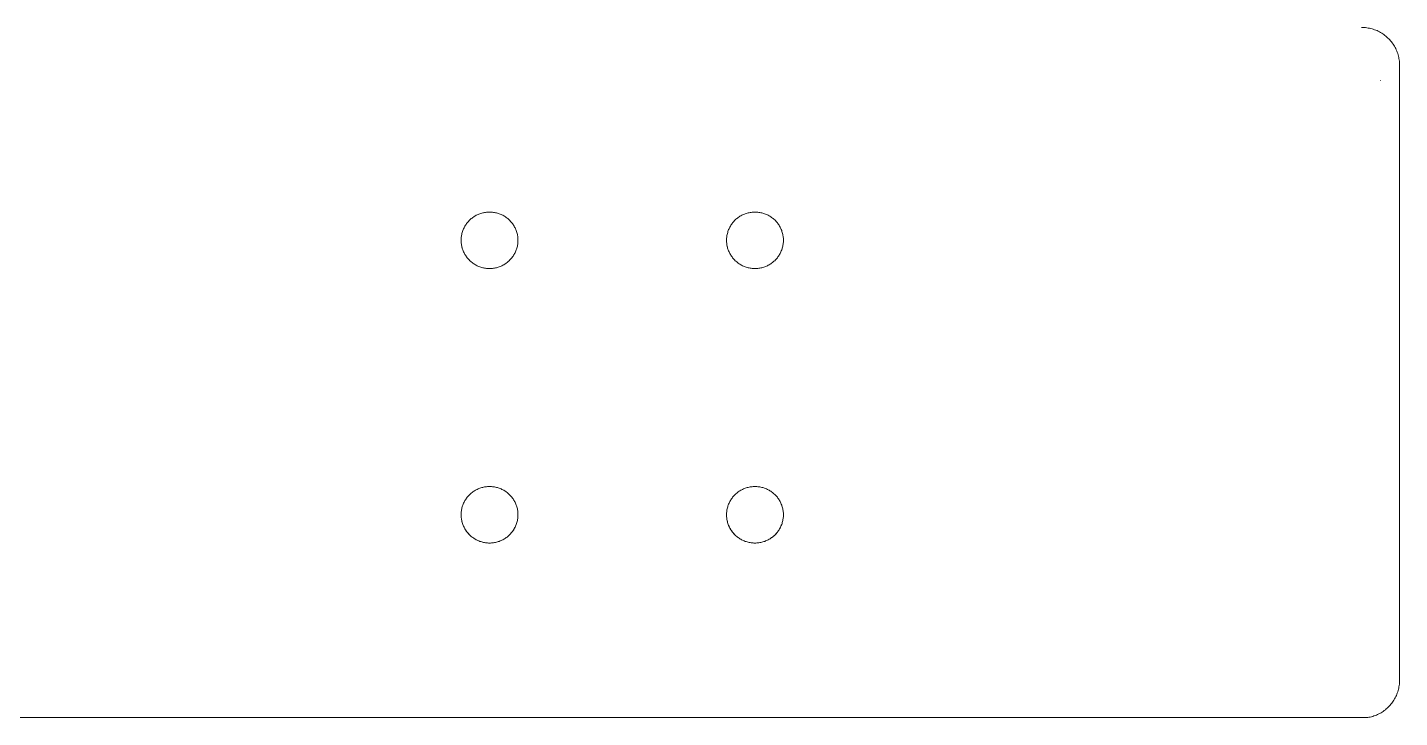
# Model space of a CAD drawing. Header units: millimetres. Extents: x -67 to 4862, y -244 to 3199.
# Drawn here: x 2101.3 to 2463.2, y 1347.1 to 1529.1 of the extents above; entities that cross this region are included whole.
import ezdxf

# ---------------------------------------------------------------- set-up
doc = ezdxf.new("R2010")
doc.units = ezdxf.units.MM
doc.layers.add('ZANO_R', color=7, linetype='Continuous', lineweight=0)

msp = doc.modelspace()

# ---------------------------------------------------------------- linework, layer by layer
at = {"layer": 'ZANO_R'}
for p, q in [((2453.17, 1529.12), (2453.52, 1529.12)), ((2453.52, 1529.12), (2453.86, 1529.1)), ((2453.86, 1529.1), (2454.21, 1529.07)), ((2454.21, 1529.07), (2454.56, 1529.03)), ((2454.56, 1529.03), (2454.9, 1528.97)), ((2454.9, 1528.97), (2455.24, 1528.91)), ((2455.24, 1528.91), (2455.58, 1528.83)), ((2455.58, 1528.83), (2455.92, 1528.74)), ((2455.92, 1528.74), (2456.25, 1528.64)), ((2456.25, 1528.64), (2456.58, 1528.53)), ((2456.58, 1528.53), (2456.91, 1528.4)), ((2456.91, 1528.4), (2457.23, 1528.27)), ((2457.23, 1528.27), (2457.55, 1528.12)), ((2457.55, 1528.12), (2457.86, 1527.96)), ((2457.86, 1527.96), (2458.16, 1527.79)), ((2458.16, 1527.79), (2458.46, 1527.62)), ((2458.46, 1527.62), (2458.75, 1527.43)), ((2458.75, 1527.43), (2459.04, 1527.23)), ((2459.04, 1527.23), (2459.32, 1527.02)), ((2459.32, 1527.02), (2459.59, 1526.8)), ((2459.59, 1526.8), (2459.85, 1526.57)), ((2459.85, 1526.57), (2460.11, 1526.33)), ((2460.11, 1526.33), (2460.35, 1526.09)), ((2460.35, 1526.09), (2460.59, 1525.83)), ((2460.59, 1525.83), (2460.82, 1525.57)), ((2460.82, 1525.57), (2461.04, 1525.3)), ((2461.04, 1525.3), (2461.25, 1525.02)), ((2461.25, 1525.02), (2461.45, 1524.74)), ((2461.45, 1524.74), (2461.64, 1524.45)), ((2461.64, 1524.45), (2461.82, 1524.15)), ((2461.82, 1524.15), (2461.99, 1523.84)), ((2461.99, 1523.84), (2462.15, 1523.53)), ((2462.15, 1523.53), (2462.3, 1523.22)), ((2462.3, 1523.22), (2462.43, 1522.9)), ((2462.43, 1522.9), (2462.56, 1522.57)), ((2462.56, 1522.57), (2462.67, 1522.24)), ((2462.67, 1522.24), (2462.78, 1521.91)), ((2462.78, 1521.91), (2462.87, 1521.57)), ((2462.87, 1521.57), (2462.95, 1521.23)), ((2462.95, 1521.23), (2463.01, 1520.89)), ((2463.01, 1520.89), (2463.07, 1520.55)), ((2463.07, 1520.55), (2463.11, 1520.2)), ((2463.11, 1520.2), (2463.14, 1519.86)), ((2463.14, 1519.86), (2463.16, 1519.51)), ((2463.16, 1519.51), (2463.17, 1519.16)), ((2463.17, 1515.69), (2463.17, 1519.16)), ((2458.17, 1515.12), (2458.17, 1515.07)), ((2463.17, 1356.92), (2463.17, 1515.69)), ((2221.11, 1480.14), (2220.86, 1480.06)), ((2221.36, 1480.2), (2221.11, 1480.14)), ((2221.61, 1480.26), (2221.36, 1480.2)), ((2221.87, 1480.31), (2221.61, 1480.26)), ((2222.13, 1480.35), (2221.87, 1480.31)), ((2222.39, 1480.38), (2222.13, 1480.35)), ((2222.65, 1480.4), (2222.39, 1480.38)), ((2222.91, 1480.42), (2222.65, 1480.4)), ((2223.17, 1480.42), (2222.91, 1480.42)), ((2223.43, 1480.42), (2223.17, 1480.42)), ((2223.69, 1480.4), (2223.43, 1480.42)), ((2223.95, 1480.38), (2223.69, 1480.4)), ((2224.21, 1480.35), (2223.95, 1480.38)), ((2224.47, 1480.31), (2224.21, 1480.35)), ((2224.72, 1480.26), (2224.47, 1480.31)), ((2224.98, 1480.2), (2224.72, 1480.26)), ((2225.23, 1480.14), (2224.98, 1480.2)), ((2225.48, 1480.06), (2225.23, 1480.14)), ((2290.86, 1480.06), (2291.11, 1480.14)), ((2291.11, 1480.14), (2291.36, 1480.2)), ((2291.36, 1480.2), (2291.61, 1480.26)), ((2291.61, 1480.26), (2291.87, 1480.31)), ((2291.87, 1480.31), (2292.13, 1480.35)), ((2292.13, 1480.35), (2292.39, 1480.38)), ((2292.39, 1480.38), (2292.65, 1480.4)), ((2292.65, 1480.4), (2292.91, 1480.42)), ((2292.91, 1480.42), (2293.17, 1480.42)), ((2293.17, 1480.42), (2293.43, 1480.42)), ((2293.43, 1480.42), (2293.69, 1480.4)), ((2293.69, 1480.4), (2293.95, 1480.38)), ((2293.95, 1480.38), (2294.21, 1480.35)), ((2294.21, 1480.35), (2294.47, 1480.31)), ((2294.47, 1480.31), (2294.72, 1480.26)), ((2294.72, 1480.26), (2294.98, 1480.2)), ((2294.98, 1480.2), (2295.23, 1480.14)), ((2295.23, 1480.14), (2295.48, 1480.06)), ((2216.56, 1476.48), (2216.44, 1476.25)), ((2216.68, 1476.71), (2216.56, 1476.48)), ((2216.82, 1476.93), (2216.68, 1476.71)), ((2216.96, 1477.15), (2216.82, 1476.93)), ((2217.11, 1477.37), (2216.96, 1477.15)), ((2217.27, 1477.57), (2217.11, 1477.37)), ((2217.44, 1477.77), (2217.27, 1477.57)), ((2217.61, 1477.97), (2217.44, 1477.77)), ((2217.79, 1478.16), (2217.61, 1477.97)), ((2217.97, 1478.34), (2217.79, 1478.16)), ((2218.16, 1478.52), (2217.97, 1478.34)), ((2218.36, 1478.69), (2218.16, 1478.52)), ((2218.56, 1478.85), (2218.36, 1478.69)), ((2218.77, 1479.01), (2218.56, 1478.85)), ((2218.99, 1479.16), (2218.77, 1479.01)), ((2219.21, 1479.3), (2218.99, 1479.16)), ((2219.43, 1479.43), (2219.21, 1479.3)), ((2219.66, 1479.56), (2219.43, 1479.43)), ((2219.89, 1479.68), (2219.66, 1479.56)), ((2220.13, 1479.79), (2219.89, 1479.68)), ((2220.37, 1479.89), (2220.13, 1479.79)), ((2220.61, 1479.98), (2220.37, 1479.89)), ((2220.86, 1480.06), (2220.61, 1479.98)), ((2225.72, 1479.98), (2225.48, 1480.06)), ((2225.97, 1479.89), (2225.72, 1479.98)), ((2226.21, 1479.79), (2225.97, 1479.89)), ((2226.45, 1479.68), (2226.21, 1479.79)), ((2226.68, 1479.56), (2226.45, 1479.68)), ((2226.91, 1479.43), (2226.68, 1479.56)), ((2227.13, 1479.3), (2226.91, 1479.43)), ((2227.35, 1479.16), (2227.13, 1479.3)), ((2227.56, 1479.01), (2227.35, 1479.16)), ((2227.77, 1478.85), (2227.56, 1479.01)), ((2227.98, 1478.69), (2227.77, 1478.85)), ((2228.17, 1478.52), (2227.98, 1478.69)), ((2228.37, 1478.34), (2228.17, 1478.52)), ((2228.55, 1478.16), (2228.37, 1478.34)), ((2228.73, 1477.97), (2228.55, 1478.16)), ((2228.9, 1477.77), (2228.73, 1477.97)), ((2229.07, 1477.57), (2228.9, 1477.77)), ((2229.22, 1477.37), (2229.07, 1477.57)), ((2229.37, 1477.15), (2229.22, 1477.37)), ((2229.52, 1476.93), (2229.37, 1477.15)), ((2229.65, 1476.71), (2229.52, 1476.93)), ((2229.78, 1476.48), (2229.65, 1476.71)), ((2229.9, 1476.25), (2229.78, 1476.48)), ((2286.44, 1476.25), (2286.56, 1476.48)), ((2286.56, 1476.48), (2286.68, 1476.71)), ((2286.68, 1476.71), (2286.82, 1476.93)), ((2286.82, 1476.93), (2286.96, 1477.15)), ((2286.96, 1477.15), (2287.11, 1477.37)), ((2287.11, 1477.37), (2287.27, 1477.57)), ((2287.27, 1477.57), (2287.44, 1477.77)), ((2287.44, 1477.77), (2287.61, 1477.97)), ((2287.61, 1477.97), (2287.79, 1478.16)), ((2287.79, 1478.16), (2287.97, 1478.34)), ((2287.97, 1478.34), (2288.16, 1478.52)), ((2288.16, 1478.52), (2288.36, 1478.69)), ((2288.36, 1478.69), (2288.56, 1478.85)), ((2288.56, 1478.85), (2288.77, 1479.01)), ((2288.77, 1479.01), (2288.99, 1479.16)), ((2288.99, 1479.16), (2289.21, 1479.3)), ((2289.21, 1479.3), (2289.43, 1479.43)), ((2289.43, 1479.43), (2289.66, 1479.56)), ((2289.66, 1479.56), (2289.89, 1479.68)), ((2289.89, 1479.68), (2290.13, 1479.79)), ((2290.13, 1479.79), (2290.37, 1479.89)), ((2290.37, 1479.89), (2290.61, 1479.98)), ((2290.61, 1479.98), (2290.86, 1480.06)), ((2295.48, 1480.06), (2295.72, 1479.98)), ((2295.72, 1479.98), (2295.97, 1479.89)), ((2295.97, 1479.89), (2296.21, 1479.79)), ((2296.21, 1479.79), (2296.45, 1479.68)), ((2296.45, 1479.68), (2296.68, 1479.56)), ((2296.68, 1479.56), (2296.91, 1479.43)), ((2296.91, 1479.43), (2297.13, 1479.3)), ((2297.13, 1479.3), (2297.35, 1479.16)), ((2297.35, 1479.16), (2297.56, 1479.01)), ((2297.56, 1479.01), (2297.77, 1478.85)), ((2297.77, 1478.85), (2297.98, 1478.69)), ((2297.98, 1478.69), (2298.17, 1478.52)), ((2298.17, 1478.52), (2298.37, 1478.34)), ((2298.37, 1478.34), (2298.55, 1478.16)), ((2298.55, 1478.16), (2298.73, 1477.97)), ((2298.73, 1477.97), (2298.9, 1477.77)), ((2298.9, 1477.77), (2299.07, 1477.57)), ((2299.07, 1477.57), (2299.22, 1477.37)), ((2299.22, 1477.37), (2299.37, 1477.15)), ((2299.37, 1477.15), (2299.52, 1476.93)), ((2299.52, 1476.93), (2299.65, 1476.71)), ((2299.65, 1476.71), (2299.78, 1476.48)), ((2299.78, 1476.48), (2299.9, 1476.25)), ((2215.69, 1473.5), (2215.67, 1473.24)), ((2215.67, 1473.24), (2215.67, 1472.98)), ((2215.67, 1472.72), (2215.67, 1472.98)), ((2215.71, 1473.76), (2215.69, 1473.5)), ((2215.75, 1474.02), (2215.71, 1473.76)), ((2215.79, 1474.28), (2215.75, 1474.02)), ((2215.84, 1474.53), (2215.79, 1474.28)), ((2215.9, 1474.79), (2215.84, 1474.53)), ((2215.97, 1475.04), (2215.9, 1474.79)), ((2216.04, 1475.29), (2215.97, 1475.04)), ((2216.13, 1475.53), (2216.04, 1475.29)), ((2216.22, 1475.78), (2216.13, 1475.53)), ((2216.33, 1476.02), (2216.22, 1475.78)), ((2216.44, 1476.25), (2216.33, 1476.02)), ((2230.01, 1476.02), (2229.9, 1476.25)), ((2230.11, 1475.78), (2230.01, 1476.02)), ((2230.21, 1475.53), (2230.11, 1475.78)), ((2230.29, 1475.29), (2230.21, 1475.53)), ((2230.37, 1475.04), (2230.29, 1475.29)), ((2230.44, 1474.79), (2230.37, 1475.04)), ((2230.5, 1474.53), (2230.44, 1474.79)), ((2230.55, 1474.28), (2230.5, 1474.53)), ((2230.59, 1474.02), (2230.55, 1474.28)), ((2230.62, 1473.76), (2230.59, 1474.02)), ((2230.65, 1473.5), (2230.62, 1473.76)), ((2230.66, 1473.24), (2230.65, 1473.5)), ((2230.67, 1472.98), (2230.66, 1473.24)), ((2230.67, 1472.98), (2230.66, 1472.72)), ((2285.67, 1473.24), (2285.69, 1473.5)), ((2285.67, 1472.98), (2285.67, 1473.24)), ((2285.67, 1472.72), (2285.67, 1472.98)), ((2285.69, 1473.5), (2285.71, 1473.76)), ((2285.71, 1473.76), (2285.75, 1474.02)), ((2285.75, 1474.02), (2285.79, 1474.28)), ((2285.79, 1474.28), (2285.84, 1474.53)), ((2285.84, 1474.53), (2285.9, 1474.79)), ((2285.9, 1474.79), (2285.97, 1475.04)), ((2285.97, 1475.04), (2286.04, 1475.29)), ((2286.04, 1475.29), (2286.13, 1475.53)), ((2286.13, 1475.53), (2286.22, 1475.78)), ((2286.22, 1475.78), (2286.33, 1476.02)), ((2286.33, 1476.02), (2286.44, 1476.25)), ((2299.9, 1476.25), (2300.01, 1476.02)), ((2300.01, 1476.02), (2300.11, 1475.78)), ((2300.11, 1475.78), (2300.21, 1475.53)), ((2300.21, 1475.53), (2300.29, 1475.29)), ((2300.29, 1475.29), (2300.37, 1475.04)), ((2300.37, 1475.04), (2300.44, 1474.79)), ((2300.44, 1474.79), (2300.5, 1474.53)), ((2300.5, 1474.53), (2300.55, 1474.28)), ((2300.55, 1474.28), (2300.59, 1474.02)), ((2300.59, 1474.02), (2300.62, 1473.76)), ((2300.62, 1473.76), (2300.65, 1473.5)), ((2300.65, 1473.5), (2300.66, 1473.24)), ((2300.66, 1473.24), (2300.67, 1472.98)), ((2300.67, 1472.98), (2300.66, 1472.72)), ((2215.69, 1472.46), (2215.67, 1472.72)), ((2215.71, 1472.2), (2215.69, 1472.46)), ((2215.74, 1471.94), (2215.71, 1472.2)), ((2215.78, 1471.68), (2215.74, 1471.94)), ((2215.84, 1471.43), (2215.78, 1471.68)), ((2215.89, 1471.17), (2215.84, 1471.43)), ((2215.87, 1471.28), (2215.91, 1471.11)), ((2215.96, 1470.92), (2215.89, 1471.17)), ((2215.91, 1471.11), (2215.96, 1470.93)), ((2216.04, 1470.67), (2215.96, 1470.92)), ((2216.13, 1470.42), (2216.04, 1470.67)), ((2216.22, 1470.18), (2216.13, 1470.42)), ((2216.32, 1469.94), (2216.22, 1470.18)), ((2216.43, 1469.7), (2216.32, 1469.94)), ((2216.55, 1469.47), (2216.43, 1469.7)), ((2216.68, 1469.24), (2216.55, 1469.47)), ((2216.81, 1469.02), (2216.68, 1469.24)), ((2229.66, 1469.24), (2229.52, 1469.02)), ((2229.78, 1469.47), (2229.66, 1469.24)), ((2229.9, 1469.7), (2229.78, 1469.47)), ((2230.01, 1469.94), (2229.9, 1469.7)), ((2230.12, 1470.18), (2230.01, 1469.94)), ((2230.21, 1470.42), (2230.12, 1470.18)), ((2230.3, 1470.67), (2230.21, 1470.42)), ((2230.37, 1470.92), (2230.3, 1470.67)), ((2230.44, 1471.17), (2230.37, 1470.92)), ((2230.38, 1470.93), (2230.43, 1471.11)), ((2230.43, 1471.11), (2230.47, 1471.28)), ((2230.5, 1471.43), (2230.44, 1471.17)), ((2230.55, 1471.68), (2230.5, 1471.43)), ((2230.59, 1471.94), (2230.55, 1471.68)), ((2230.63, 1472.2), (2230.59, 1471.94)), ((2230.65, 1472.46), (2230.63, 1472.2)), ((2230.66, 1472.72), (2230.65, 1472.46)), ((2285.69, 1472.46), (2285.67, 1472.72)), ((2285.71, 1472.2), (2285.69, 1472.46)), ((2285.74, 1471.94), (2285.71, 1472.2)), ((2285.78, 1471.68), (2285.74, 1471.94)), ((2285.84, 1471.43), (2285.78, 1471.68)), ((2285.89, 1471.17), (2285.84, 1471.43)), ((2285.91, 1471.11), (2285.87, 1471.28)), ((2285.96, 1470.92), (2285.89, 1471.17)), ((2285.96, 1470.93), (2285.91, 1471.11)), ((2286.04, 1470.67), (2285.96, 1470.92)), ((2286.13, 1470.42), (2286.04, 1470.67)), ((2286.22, 1470.18), (2286.13, 1470.42)), ((2286.32, 1469.94), (2286.22, 1470.18)), ((2286.43, 1469.7), (2286.32, 1469.94)), ((2286.55, 1469.47), (2286.43, 1469.7)), ((2286.68, 1469.24), (2286.55, 1469.47)), ((2286.81, 1469.02), (2286.68, 1469.24)), ((2299.66, 1469.24), (2299.52, 1469.02)), ((2299.78, 1469.47), (2299.66, 1469.24)), ((2299.9, 1469.7), (2299.78, 1469.47)), ((2300.01, 1469.94), (2299.9, 1469.7)), ((2300.12, 1470.18), (2300.01, 1469.94)), ((2300.21, 1470.42), (2300.12, 1470.18)), ((2300.3, 1470.67), (2300.21, 1470.42)), ((2300.37, 1470.92), (2300.3, 1470.67)), ((2300.44, 1471.17), (2300.37, 1470.92)), ((2300.43, 1471.11), (2300.38, 1470.93)), ((2300.47, 1471.28), (2300.43, 1471.11)), ((2300.5, 1471.43), (2300.44, 1471.17)), ((2300.55, 1471.68), (2300.5, 1471.43)), ((2300.59, 1471.94), (2300.55, 1471.68)), ((2300.63, 1472.2), (2300.59, 1471.94)), ((2300.65, 1472.46), (2300.63, 1472.2)), ((2300.66, 1472.72), (2300.65, 1472.46)), ((2216.96, 1468.8), (2216.81, 1469.02)), ((2217.11, 1468.59), (2216.96, 1468.8)), ((2217.27, 1468.38), (2217.11, 1468.59)), ((2217.43, 1468.18), (2217.27, 1468.38)), ((2217.6, 1467.98), (2217.43, 1468.18)), ((2217.78, 1467.79), (2217.6, 1467.98)), ((2217.97, 1467.6), (2217.78, 1467.79)), ((2218.16, 1467.43), (2217.97, 1467.6)), ((2218.35, 1467.26), (2218.16, 1467.43)), ((2218.56, 1467.09), (2218.35, 1467.26)), ((2218.77, 1466.93), (2218.56, 1467.09)), ((2218.98, 1466.79), (2218.77, 1466.93)), ((2219.2, 1466.64), (2218.98, 1466.79)), ((2219.42, 1466.51), (2219.2, 1466.64)), ((2219.65, 1466.38), (2219.42, 1466.51)), ((2219.89, 1466.27), (2219.65, 1466.38)), ((2220.12, 1466.16), (2219.89, 1466.27)), ((2220.36, 1466.05), (2220.12, 1466.16)), ((2220.61, 1465.96), (2220.36, 1466.05)), ((2220.86, 1465.88), (2220.61, 1465.96)), ((2221.11, 1465.8), (2220.86, 1465.88)), ((2221.36, 1465.73), (2221.11, 1465.8)), ((2221.61, 1465.68), (2221.36, 1465.73)), ((2221.87, 1465.63), (2221.61, 1465.68)), ((2222.13, 1465.59), (2221.87, 1465.63)), ((2224.47, 1465.63), (2224.21, 1465.59)), ((2224.72, 1465.68), (2224.47, 1465.63)), ((2224.98, 1465.73), (2224.72, 1465.68)), ((2225.23, 1465.8), (2224.98, 1465.73)), ((2225.48, 1465.88), (2225.23, 1465.8)), ((2225.73, 1465.96), (2225.48, 1465.88)), ((2225.97, 1466.05), (2225.73, 1465.96)), ((2226.21, 1466.16), (2225.97, 1466.05)), ((2226.45, 1466.27), (2226.21, 1466.16)), ((2226.68, 1466.38), (2226.45, 1466.27)), ((2226.91, 1466.51), (2226.68, 1466.38)), ((2227.14, 1466.64), (2226.91, 1466.51)), ((2227.36, 1466.79), (2227.14, 1466.64)), ((2227.57, 1466.93), (2227.36, 1466.79)), ((2227.78, 1467.09), (2227.57, 1466.93)), ((2227.98, 1467.26), (2227.78, 1467.09)), ((2228.18, 1467.43), (2227.98, 1467.26)), ((2228.37, 1467.6), (2228.18, 1467.43)), ((2228.56, 1467.79), (2228.37, 1467.6)), ((2228.73, 1467.98), (2228.56, 1467.79)), ((2228.91, 1468.18), (2228.73, 1467.98)), ((2229.07, 1468.38), (2228.91, 1468.18)), ((2229.23, 1468.59), (2229.07, 1468.38)), ((2229.38, 1468.8), (2229.23, 1468.59)), ((2229.52, 1469.02), (2229.38, 1468.8)), ((2286.96, 1468.8), (2286.81, 1469.02)), ((2287.11, 1468.59), (2286.96, 1468.8)), ((2287.27, 1468.38), (2287.11, 1468.59)), ((2287.43, 1468.18), (2287.27, 1468.38)), ((2287.6, 1467.98), (2287.43, 1468.18)), ((2287.78, 1467.79), (2287.6, 1467.98)), ((2287.97, 1467.6), (2287.78, 1467.79)), ((2288.16, 1467.43), (2287.97, 1467.6)), ((2288.35, 1467.26), (2288.16, 1467.43)), ((2288.56, 1467.09), (2288.35, 1467.26)), ((2288.77, 1466.93), (2288.56, 1467.09)), ((2288.98, 1466.79), (2288.77, 1466.93)), ((2289.2, 1466.64), (2288.98, 1466.79)), ((2289.42, 1466.51), (2289.2, 1466.64)), ((2289.65, 1466.38), (2289.42, 1466.51)), ((2289.89, 1466.27), (2289.65, 1466.38)), ((2290.12, 1466.16), (2289.89, 1466.27)), ((2290.36, 1466.05), (2290.12, 1466.16)), ((2290.61, 1465.96), (2290.36, 1466.05)), ((2290.86, 1465.88), (2290.61, 1465.96)), ((2291.11, 1465.8), (2290.86, 1465.88)), ((2291.36, 1465.73), (2291.11, 1465.8)), ((2291.61, 1465.68), (2291.36, 1465.73)), ((2291.87, 1465.63), (2291.61, 1465.68)), ((2292.13, 1465.59), (2291.87, 1465.63)), ((2294.47, 1465.63), (2294.21, 1465.59)), ((2294.72, 1465.68), (2294.47, 1465.63)), ((2294.98, 1465.73), (2294.72, 1465.68)), ((2295.23, 1465.8), (2294.98, 1465.73)), ((2295.48, 1465.88), (2295.23, 1465.8)), ((2295.73, 1465.96), (2295.48, 1465.88)), ((2295.97, 1466.05), (2295.73, 1465.96)), ((2296.21, 1466.16), (2295.97, 1466.05)), ((2296.45, 1466.27), (2296.21, 1466.16)), ((2296.68, 1466.38), (2296.45, 1466.27)), ((2296.91, 1466.51), (2296.68, 1466.38)), ((2297.14, 1466.64), (2296.91, 1466.51)), ((2297.36, 1466.79), (2297.14, 1466.64)), ((2297.57, 1466.93), (2297.36, 1466.79)), ((2297.78, 1467.09), (2297.57, 1466.93)), ((2297.98, 1467.26), (2297.78, 1467.09)), ((2298.18, 1467.43), (2297.98, 1467.26)), ((2298.37, 1467.6), (2298.18, 1467.43)), ((2298.56, 1467.79), (2298.37, 1467.6)), ((2298.73, 1467.98), (2298.56, 1467.79)), ((2298.91, 1468.18), (2298.73, 1467.98)), ((2299.07, 1468.38), (2298.91, 1468.18)), ((2299.23, 1468.59), (2299.07, 1468.38)), ((2299.38, 1468.8), (2299.23, 1468.59)), ((2299.52, 1469.02), (2299.38, 1468.8)), ((2222.39, 1465.55), (2222.13, 1465.59)), ((2222.65, 1465.53), (2222.39, 1465.55)), ((2222.91, 1465.52), (2222.65, 1465.53)), ((2223.17, 1465.52), (2222.91, 1465.52)), ((2223.43, 1465.52), (2223.17, 1465.52)), ((2223.69, 1465.53), (2223.43, 1465.52)), ((2223.95, 1465.55), (2223.69, 1465.53)), ((2224.21, 1465.59), (2223.95, 1465.55)), ((2292.39, 1465.55), (2292.13, 1465.59)), ((2292.65, 1465.53), (2292.39, 1465.55)), ((2292.91, 1465.52), (2292.65, 1465.53)), ((2293.17, 1465.52), (2292.91, 1465.52)), ((2293.43, 1465.52), (2293.17, 1465.52)), ((2293.69, 1465.53), (2293.43, 1465.52)), ((2293.95, 1465.55), (2293.69, 1465.53)), ((2294.21, 1465.59), (2293.95, 1465.55)), ((2221.11, 1407.75), (2220.86, 1407.67)), ((2221.36, 1407.81), (2221.11, 1407.75)), ((2221.61, 1407.87), (2221.36, 1407.81)), ((2221.87, 1407.92), (2221.61, 1407.87)), ((2222.13, 1407.96), (2221.87, 1407.92)), ((2222.39, 1407.99), (2222.13, 1407.96)), ((2222.65, 1408.01), (2222.39, 1407.99)), ((2222.91, 1408.02), (2222.65, 1408.01)), ((2223.17, 1408.03), (2222.91, 1408.02)), ((2223.43, 1408.02), (2223.17, 1408.03)), ((2223.69, 1408.01), (2223.43, 1408.02)), ((2223.95, 1407.99), (2223.69, 1408.01)), ((2224.21, 1407.96), (2223.95, 1407.99)), ((2224.47, 1407.92), (2224.21, 1407.96)), ((2224.72, 1407.87), (2224.47, 1407.92)), ((2224.98, 1407.81), (2224.72, 1407.87)), ((2225.23, 1407.75), (2224.98, 1407.81)), ((2225.48, 1407.67), (2225.23, 1407.75)), ((2290.86, 1407.67), (2291.11, 1407.75)), ((2291.11, 1407.75), (2291.36, 1407.81)), ((2291.36, 1407.81), (2291.61, 1407.87)), ((2291.61, 1407.87), (2291.87, 1407.92)), ((2291.87, 1407.92), (2292.13, 1407.96)), ((2292.13, 1407.96), (2292.39, 1407.99)), ((2292.39, 1407.99), (2292.65, 1408.01)), ((2292.65, 1408.01), (2292.91, 1408.02)), ((2292.91, 1408.02), (2293.17, 1408.03)), ((2293.17, 1408.03), (2293.43, 1408.02)), ((2293.43, 1408.02), (2293.69, 1408.01)), ((2293.69, 1408.01), (2293.95, 1407.99)), ((2293.95, 1407.99), (2294.21, 1407.96)), ((2294.21, 1407.96), (2294.47, 1407.92)), ((2294.47, 1407.92), (2294.72, 1407.87)), ((2294.72, 1407.87), (2294.98, 1407.81)), ((2294.98, 1407.81), (2295.23, 1407.75)), ((2295.23, 1407.75), (2295.48, 1407.67)), ((2216.56, 1404.09), (2216.44, 1403.86)), ((2216.68, 1404.32), (2216.56, 1404.09)), ((2216.82, 1404.54), (2216.68, 1404.32)), ((2216.96, 1404.76), (2216.82, 1404.54)), ((2217.11, 1404.97), (2216.96, 1404.76)), ((2217.27, 1405.18), (2217.11, 1404.97)), ((2217.44, 1405.38), (2217.27, 1405.18)), ((2217.61, 1405.58), (2217.44, 1405.38)), ((2217.79, 1405.77), (2217.61, 1405.58)), ((2217.97, 1405.95), (2217.79, 1405.77)), ((2218.16, 1406.13), (2217.97, 1405.95)), ((2218.36, 1406.3), (2218.16, 1406.13)), ((2218.56, 1406.46), (2218.36, 1406.3)), ((2218.77, 1406.62), (2218.56, 1406.46)), ((2218.99, 1406.77), (2218.77, 1406.62)), ((2219.21, 1406.91), (2218.99, 1406.77)), ((2219.43, 1407.04), (2219.21, 1406.91)), ((2219.66, 1407.17), (2219.43, 1407.04)), ((2219.89, 1407.28), (2219.66, 1407.17)), ((2220.13, 1407.39), (2219.89, 1407.28)), ((2220.37, 1407.49), (2220.13, 1407.39)), ((2220.61, 1407.59), (2220.37, 1407.49)), ((2220.86, 1407.67), (2220.61, 1407.59)), ((2225.72, 1407.59), (2225.48, 1407.67)), ((2225.97, 1407.49), (2225.72, 1407.59)), ((2226.21, 1407.39), (2225.97, 1407.49)), ((2226.45, 1407.28), (2226.21, 1407.39)), ((2226.68, 1407.17), (2226.45, 1407.28)), ((2226.91, 1407.04), (2226.68, 1407.17)), ((2227.13, 1406.91), (2226.91, 1407.04)), ((2227.35, 1406.77), (2227.13, 1406.91)), ((2227.56, 1406.62), (2227.35, 1406.77)), ((2227.77, 1406.46), (2227.56, 1406.62)), ((2227.98, 1406.3), (2227.77, 1406.46)), ((2228.17, 1406.13), (2227.98, 1406.3)), ((2228.37, 1405.95), (2228.17, 1406.13)), ((2228.55, 1405.77), (2228.37, 1405.95)), ((2228.73, 1405.58), (2228.55, 1405.77)), ((2228.9, 1405.38), (2228.73, 1405.58)), ((2229.07, 1405.18), (2228.9, 1405.38)), ((2229.22, 1404.97), (2229.07, 1405.18)), ((2229.37, 1404.76), (2229.22, 1404.97)), ((2229.52, 1404.54), (2229.37, 1404.76)), ((2229.65, 1404.32), (2229.52, 1404.54)), ((2229.78, 1404.09), (2229.65, 1404.32)), ((2229.9, 1403.86), (2229.78, 1404.09)), ((2286.44, 1403.86), (2286.56, 1404.09)), ((2286.56, 1404.09), (2286.68, 1404.32)), ((2286.68, 1404.32), (2286.82, 1404.54)), ((2286.82, 1404.54), (2286.96, 1404.76)), ((2286.96, 1404.76), (2287.11, 1404.97)), ((2287.11, 1404.97), (2287.27, 1405.18)), ((2287.27, 1405.18), (2287.44, 1405.38)), ((2287.44, 1405.38), (2287.61, 1405.58)), ((2287.61, 1405.58), (2287.79, 1405.77)), ((2287.79, 1405.77), (2287.97, 1405.95)), ((2287.97, 1405.95), (2288.16, 1406.13)), ((2288.16, 1406.13), (2288.36, 1406.3)), ((2288.36, 1406.3), (2288.56, 1406.46)), ((2288.56, 1406.46), (2288.77, 1406.62)), ((2288.77, 1406.62), (2288.99, 1406.77)), ((2288.99, 1406.77), (2289.21, 1406.91)), ((2289.21, 1406.91), (2289.43, 1407.04)), ((2289.43, 1407.04), (2289.66, 1407.17)), ((2289.66, 1407.17), (2289.89, 1407.28)), ((2289.89, 1407.28), (2290.13, 1407.39)), ((2290.13, 1407.39), (2290.37, 1407.49)), ((2290.37, 1407.49), (2290.61, 1407.59)), ((2290.61, 1407.59), (2290.86, 1407.67)), ((2295.48, 1407.67), (2295.72, 1407.59)), ((2295.72, 1407.59), (2295.97, 1407.49)), ((2295.97, 1407.49), (2296.21, 1407.39)), ((2296.21, 1407.39), (2296.45, 1407.28)), ((2296.45, 1407.28), (2296.68, 1407.17)), ((2296.68, 1407.17), (2296.91, 1407.04)), ((2296.91, 1407.04), (2297.13, 1406.91)), ((2297.13, 1406.91), (2297.35, 1406.77)), ((2297.35, 1406.77), (2297.56, 1406.62)), ((2297.56, 1406.62), (2297.77, 1406.46)), ((2297.77, 1406.46), (2297.98, 1406.3)), ((2297.98, 1406.3), (2298.17, 1406.13)), ((2298.17, 1406.13), (2298.37, 1405.95)), ((2298.37, 1405.95), (2298.55, 1405.77)), ((2298.55, 1405.77), (2298.73, 1405.58)), ((2298.73, 1405.58), (2298.9, 1405.38)), ((2298.9, 1405.38), (2299.07, 1405.18)), ((2299.07, 1405.18), (2299.22, 1404.97)), ((2299.22, 1404.97), (2299.37, 1404.76)), ((2299.37, 1404.76), (2299.52, 1404.54)), ((2299.52, 1404.54), (2299.65, 1404.32)), ((2299.65, 1404.32), (2299.78, 1404.09)), ((2299.78, 1404.09), (2299.9, 1403.86)), ((2215.69, 1401.11), (2215.67, 1400.85)), ((2215.67, 1400.85), (2215.67, 1400.59)), ((2215.67, 1400.33), (2215.67, 1400.59)), ((2215.71, 1401.37), (2215.69, 1401.11)), ((2215.75, 1401.63), (2215.71, 1401.37)), ((2215.79, 1401.89), (2215.75, 1401.63)), ((2215.84, 1402.14), (2215.79, 1401.89)), ((2215.9, 1402.4), (2215.84, 1402.14)), ((2215.97, 1402.65), (2215.9, 1402.4)), ((2216.04, 1402.9), (2215.97, 1402.65)), ((2216.13, 1403.14), (2216.04, 1402.9)), ((2216.22, 1403.39), (2216.13, 1403.14)), ((2216.33, 1403.62), (2216.22, 1403.39)), ((2216.44, 1403.86), (2216.33, 1403.62)), ((2230.01, 1403.62), (2229.9, 1403.86)), ((2230.11, 1403.39), (2230.01, 1403.62)), ((2230.21, 1403.14), (2230.11, 1403.39)), ((2230.29, 1402.9), (2230.21, 1403.14)), ((2230.37, 1402.65), (2230.29, 1402.9)), ((2230.44, 1402.4), (2230.37, 1402.65)), ((2230.5, 1402.14), (2230.44, 1402.4)), ((2230.55, 1401.89), (2230.5, 1402.14)), ((2230.59, 1401.63), (2230.55, 1401.89)), ((2230.62, 1401.37), (2230.59, 1401.63)), ((2230.65, 1401.11), (2230.62, 1401.37)), ((2230.66, 1400.85), (2230.65, 1401.11)), ((2230.67, 1400.59), (2230.66, 1400.85)), ((2230.67, 1400.59), (2230.66, 1400.33)), ((2285.67, 1400.85), (2285.69, 1401.11)), ((2285.67, 1400.59), (2285.67, 1400.85)), ((2285.67, 1400.33), (2285.67, 1400.59)), ((2285.69, 1401.11), (2285.71, 1401.37)), ((2285.71, 1401.37), (2285.75, 1401.63)), ((2285.75, 1401.63), (2285.79, 1401.89)), ((2285.79, 1401.89), (2285.84, 1402.14)), ((2285.84, 1402.14), (2285.9, 1402.4)), ((2285.9, 1402.4), (2285.97, 1402.65)), ((2285.97, 1402.65), (2286.04, 1402.9)), ((2286.04, 1402.9), (2286.13, 1403.14)), ((2286.13, 1403.14), (2286.22, 1403.39)), ((2286.22, 1403.39), (2286.33, 1403.62)), ((2286.33, 1403.62), (2286.44, 1403.86)), ((2299.9, 1403.86), (2300.01, 1403.62)), ((2300.01, 1403.62), (2300.11, 1403.39)), ((2300.11, 1403.39), (2300.21, 1403.14)), ((2300.21, 1403.14), (2300.29, 1402.9)), ((2300.29, 1402.9), (2300.37, 1402.65)), ((2300.37, 1402.65), (2300.44, 1402.4)), ((2300.44, 1402.4), (2300.5, 1402.14)), ((2300.5, 1402.14), (2300.55, 1401.89)), ((2300.55, 1401.89), (2300.59, 1401.63)), ((2300.59, 1401.63), (2300.62, 1401.37)), ((2300.62, 1401.37), (2300.65, 1401.11)), ((2300.65, 1401.11), (2300.66, 1400.85)), ((2300.66, 1400.85), (2300.67, 1400.59)), ((2300.67, 1400.59), (2300.66, 1400.33)), ((2215.69, 1400.07), (2215.67, 1400.33)), ((2215.71, 1399.81), (2215.69, 1400.07)), ((2215.74, 1399.55), (2215.71, 1399.81)), ((2215.78, 1399.29), (2215.74, 1399.55)), ((2215.84, 1399.03), (2215.78, 1399.29)), ((2215.89, 1398.78), (2215.84, 1399.03)), ((2215.87, 1398.89), (2215.91, 1398.72)), ((2215.96, 1398.53), (2215.89, 1398.78)), ((2215.91, 1398.72), (2215.96, 1398.54)), ((2216.03, 1398.29), (2215.96, 1398.54)), ((2216.04, 1398.28), (2215.96, 1398.53)), ((2216.12, 1398.05), (2216.03, 1398.29)), ((2216.13, 1398.03), (2216.04, 1398.28)), ((2216.21, 1397.8), (2216.12, 1398.05)), ((2216.22, 1397.79), (2216.13, 1398.03)), ((2216.31, 1397.56), (2216.21, 1397.8)), ((2216.32, 1397.55), (2216.22, 1397.79)), ((2216.43, 1397.32), (2216.31, 1397.56)), ((2216.43, 1397.31), (2216.32, 1397.55)), ((2216.54, 1397.09), (2216.43, 1397.32)), ((2216.55, 1397.08), (2216.43, 1397.31)), ((2216.67, 1396.86), (2216.54, 1397.09)), ((2216.68, 1396.85), (2216.55, 1397.08)), ((2216.81, 1396.64), (2216.67, 1396.86)), ((2216.81, 1396.63), (2216.68, 1396.85)), ((2229.66, 1396.85), (2229.52, 1396.63)), ((2229.66, 1396.86), (2229.53, 1396.64)), ((2229.79, 1397.09), (2229.66, 1396.86)), ((2229.78, 1397.08), (2229.66, 1396.85)), ((2229.9, 1397.31), (2229.78, 1397.08)), ((2229.91, 1397.32), (2229.79, 1397.09)), ((2230.01, 1397.55), (2229.9, 1397.31)), ((2230.02, 1397.56), (2229.91, 1397.32)), ((2230.12, 1397.79), (2230.01, 1397.55)), ((2230.12, 1397.8), (2230.02, 1397.56)), ((2230.22, 1398.05), (2230.12, 1397.8)), ((2230.21, 1398.03), (2230.12, 1397.79)), ((2230.3, 1398.28), (2230.21, 1398.03)), ((2230.3, 1398.29), (2230.22, 1398.05)), ((2230.38, 1398.54), (2230.3, 1398.29)), ((2230.37, 1398.53), (2230.3, 1398.28)), ((2230.44, 1398.78), (2230.37, 1398.53)), ((2230.38, 1398.54), (2230.43, 1398.72)), ((2230.43, 1398.72), (2230.47, 1398.89)), ((2230.5, 1399.03), (2230.44, 1398.78)), ((2230.55, 1399.29), (2230.5, 1399.03)), ((2230.59, 1399.55), (2230.55, 1399.29)), ((2230.63, 1399.81), (2230.59, 1399.55)), ((2230.65, 1400.07), (2230.63, 1399.81)), ((2230.66, 1400.33), (2230.65, 1400.07)), ((2285.69, 1400.07), (2285.67, 1400.33)), ((2285.71, 1399.81), (2285.69, 1400.07)), ((2285.74, 1399.55), (2285.71, 1399.81)), ((2285.78, 1399.29), (2285.74, 1399.55)), ((2285.84, 1399.03), (2285.78, 1399.29)), ((2285.89, 1398.78), (2285.84, 1399.03)), ((2285.91, 1398.72), (2285.87, 1398.89)), ((2285.96, 1398.53), (2285.89, 1398.78)), ((2285.96, 1398.54), (2285.91, 1398.72)), ((2286.03, 1398.29), (2285.96, 1398.54)), ((2286.04, 1398.28), (2285.96, 1398.53)), ((2286.12, 1398.05), (2286.03, 1398.29)), ((2286.13, 1398.03), (2286.04, 1398.28)), ((2286.21, 1397.8), (2286.12, 1398.05)), ((2286.22, 1397.79), (2286.13, 1398.03)), ((2286.31, 1397.56), (2286.21, 1397.8)), ((2286.32, 1397.55), (2286.22, 1397.79)), ((2286.43, 1397.32), (2286.31, 1397.56)), ((2286.43, 1397.31), (2286.32, 1397.55)), ((2286.54, 1397.09), (2286.43, 1397.32)), ((2286.55, 1397.08), (2286.43, 1397.31)), ((2286.67, 1396.86), (2286.54, 1397.09)), ((2286.68, 1396.85), (2286.55, 1397.08)), ((2286.81, 1396.64), (2286.67, 1396.86)), ((2286.81, 1396.63), (2286.68, 1396.85)), ((2299.66, 1396.85), (2299.52, 1396.63)), ((2299.66, 1396.86), (2299.53, 1396.64)), ((2299.79, 1397.09), (2299.66, 1396.86)), ((2299.78, 1397.08), (2299.66, 1396.85)), ((2299.9, 1397.31), (2299.78, 1397.08)), ((2299.91, 1397.32), (2299.79, 1397.09)), ((2300.01, 1397.55), (2299.9, 1397.31)), ((2300.02, 1397.56), (2299.91, 1397.32)), ((2300.12, 1397.79), (2300.01, 1397.55)), ((2300.12, 1397.8), (2300.02, 1397.56)), ((2300.22, 1398.05), (2300.12, 1397.8)), ((2300.21, 1398.03), (2300.12, 1397.79)), ((2300.3, 1398.28), (2300.21, 1398.03)), ((2300.3, 1398.29), (2300.22, 1398.05)), ((2300.38, 1398.54), (2300.3, 1398.29)), ((2300.37, 1398.53), (2300.3, 1398.28)), ((2300.44, 1398.78), (2300.37, 1398.53)), ((2300.43, 1398.72), (2300.38, 1398.54)), ((2300.47, 1398.89), (2300.43, 1398.72)), ((2300.5, 1399.03), (2300.44, 1398.78)), ((2300.55, 1399.29), (2300.5, 1399.03)), ((2300.59, 1399.55), (2300.55, 1399.29)), ((2300.63, 1399.81), (2300.59, 1399.55)), ((2300.65, 1400.07), (2300.63, 1399.81)), ((2300.66, 1400.33), (2300.65, 1400.07)), ((2216.95, 1396.42), (2216.81, 1396.64)), ((2216.96, 1396.41), (2216.81, 1396.63)), ((2217.1, 1396.2), (2216.95, 1396.42)), ((2217.11, 1396.19), (2216.96, 1396.41)), ((2217.26, 1396), (2217.1, 1396.2)), ((2217.27, 1395.99), (2217.11, 1396.19)), ((2217.42, 1395.79), (2217.26, 1396)), ((2217.43, 1395.78), (2217.27, 1395.99)), ((2217.59, 1395.6), (2217.42, 1395.79)), ((2217.6, 1395.59), (2217.43, 1395.78)), ((2217.77, 1395.4), (2217.59, 1395.6)), ((2217.78, 1395.4), (2217.6, 1395.59)), ((2217.96, 1395.22), (2217.77, 1395.4)), ((2217.97, 1395.21), (2217.78, 1395.4)), ((2218.15, 1395.04), (2217.96, 1395.22)), ((2218.16, 1395.03), (2217.97, 1395.21)), ((2218.35, 1394.87), (2218.15, 1395.04)), ((2218.35, 1394.86), (2218.16, 1395.03)), ((2218.55, 1394.71), (2218.35, 1394.87)), ((2218.56, 1394.7), (2218.35, 1394.86)), ((2218.76, 1394.55), (2218.55, 1394.71)), ((2218.77, 1394.54), (2218.56, 1394.7)), ((2218.98, 1394.4), (2218.76, 1394.55)), ((2218.98, 1394.39), (2218.77, 1394.54)), ((2219.19, 1394.26), (2218.98, 1394.4)), ((2219.2, 1394.25), (2218.98, 1394.39)), ((2219.42, 1394.12), (2219.19, 1394.26)), ((2219.42, 1394.12), (2219.2, 1394.25)), ((2219.65, 1394), (2219.42, 1394.12)), ((2219.65, 1393.99), (2219.42, 1394.12)), ((2219.88, 1393.88), (2219.65, 1394)), ((2219.89, 1393.87), (2219.65, 1393.99)), ((2220.12, 1393.77), (2219.88, 1393.88)), ((2220.12, 1393.76), (2219.89, 1393.87)), ((2220.36, 1393.67), (2220.12, 1393.77)), ((2220.36, 1393.66), (2220.12, 1393.76)), ((2220.6, 1393.57), (2220.36, 1393.67)), ((2220.61, 1393.57), (2220.36, 1393.66)), ((2220.85, 1393.49), (2220.6, 1393.57)), ((2220.86, 1393.49), (2220.61, 1393.57)), ((2221.1, 1393.41), (2220.85, 1393.49)), ((2221.11, 1393.41), (2220.86, 1393.49)), ((2221.35, 1393.34), (2221.1, 1393.41)), ((2221.36, 1393.34), (2221.11, 1393.41)), ((2221.61, 1393.29), (2221.35, 1393.34)), ((2221.61, 1393.28), (2221.36, 1393.34)), ((2221.87, 1393.24), (2221.61, 1393.29)), ((2221.87, 1393.23), (2221.61, 1393.28)), ((2222.13, 1393.2), (2221.87, 1393.24)), ((2222.13, 1393.19), (2221.87, 1393.23)), ((2224.47, 1393.24), (2224.21, 1393.2)), ((2224.47, 1393.23), (2224.21, 1393.19)), ((2224.73, 1393.29), (2224.47, 1393.24)), ((2224.72, 1393.28), (2224.47, 1393.23)), ((2224.98, 1393.34), (2224.72, 1393.28)), ((2224.98, 1393.34), (2224.73, 1393.29)), ((2225.23, 1393.41), (2224.98, 1393.34)), ((2225.23, 1393.41), (2224.98, 1393.34)), ((2225.48, 1393.49), (2225.23, 1393.41)), ((2225.48, 1393.49), (2225.23, 1393.41)), ((2225.73, 1393.57), (2225.48, 1393.49)), ((2225.73, 1393.57), (2225.48, 1393.49)), ((2225.98, 1393.67), (2225.73, 1393.57)), ((2225.97, 1393.66), (2225.73, 1393.57)), ((2226.21, 1393.76), (2225.97, 1393.66)), ((2226.22, 1393.77), (2225.98, 1393.67)), ((2226.45, 1393.87), (2226.21, 1393.76)), ((2226.45, 1393.88), (2226.22, 1393.77)), ((2226.69, 1394), (2226.45, 1393.88)), ((2226.68, 1393.99), (2226.45, 1393.87)), ((2226.91, 1394.12), (2226.68, 1393.99)), ((2226.92, 1394.12), (2226.69, 1394)), ((2227.14, 1394.25), (2226.91, 1394.12)), ((2227.14, 1394.26), (2226.92, 1394.12)), ((2227.36, 1394.4), (2227.14, 1394.26)), ((2227.36, 1394.39), (2227.14, 1394.25)), ((2227.58, 1394.55), (2227.36, 1394.4)), ((2227.57, 1394.54), (2227.36, 1394.39)), ((2227.78, 1394.7), (2227.57, 1394.54)), ((2227.78, 1394.71), (2227.58, 1394.55)), ((2227.99, 1394.87), (2227.78, 1394.71)), ((2227.98, 1394.86), (2227.78, 1394.7)), ((2228.18, 1395.03), (2227.98, 1394.86)), ((2228.19, 1395.04), (2227.99, 1394.87)), ((2228.37, 1395.21), (2228.18, 1395.03)), ((2228.38, 1395.22), (2228.19, 1395.04)), ((2228.56, 1395.4), (2228.37, 1395.21)), ((2228.56, 1395.4), (2228.38, 1395.22)), ((2228.74, 1395.6), (2228.56, 1395.4)), ((2228.73, 1395.59), (2228.56, 1395.4)), ((2228.91, 1395.78), (2228.73, 1395.59)), ((2228.91, 1395.79), (2228.74, 1395.6)), ((2229.08, 1396), (2228.91, 1395.79)), ((2229.07, 1395.99), (2228.91, 1395.78)), ((2229.23, 1396.19), (2229.07, 1395.99)), ((2229.24, 1396.2), (2229.08, 1396)), ((2229.38, 1396.41), (2229.23, 1396.19)), ((2229.39, 1396.42), (2229.24, 1396.2)), ((2229.52, 1396.63), (2229.38, 1396.41)), ((2229.53, 1396.64), (2229.39, 1396.42)), ((2286.95, 1396.42), (2286.81, 1396.64)), ((2286.96, 1396.41), (2286.81, 1396.63)), ((2287.1, 1396.2), (2286.95, 1396.42)), ((2287.11, 1396.19), (2286.96, 1396.41)), ((2287.26, 1396), (2287.1, 1396.2)), ((2287.27, 1395.99), (2287.11, 1396.19)), ((2287.42, 1395.79), (2287.26, 1396)), ((2287.43, 1395.78), (2287.27, 1395.99)), ((2287.59, 1395.6), (2287.42, 1395.79)), ((2287.6, 1395.59), (2287.43, 1395.78)), ((2287.77, 1395.4), (2287.59, 1395.6)), ((2287.78, 1395.4), (2287.6, 1395.59)), ((2287.96, 1395.22), (2287.77, 1395.4)), ((2287.97, 1395.21), (2287.78, 1395.4)), ((2288.15, 1395.04), (2287.96, 1395.22)), ((2288.16, 1395.03), (2287.97, 1395.21)), ((2288.35, 1394.87), (2288.15, 1395.04)), ((2288.35, 1394.86), (2288.16, 1395.03)), ((2288.55, 1394.71), (2288.35, 1394.87)), ((2288.56, 1394.7), (2288.35, 1394.86)), ((2288.76, 1394.55), (2288.55, 1394.71)), ((2288.77, 1394.54), (2288.56, 1394.7)), ((2288.98, 1394.4), (2288.76, 1394.55)), ((2288.98, 1394.39), (2288.77, 1394.54)), ((2289.19, 1394.26), (2288.98, 1394.4)), ((2289.2, 1394.25), (2288.98, 1394.39)), ((2289.42, 1394.12), (2289.19, 1394.26)), ((2289.42, 1394.12), (2289.2, 1394.25)), ((2289.65, 1394), (2289.42, 1394.12)), ((2289.65, 1393.99), (2289.42, 1394.12)), ((2289.88, 1393.88), (2289.65, 1394)), ((2289.89, 1393.87), (2289.65, 1393.99)), ((2290.12, 1393.77), (2289.88, 1393.88)), ((2290.12, 1393.76), (2289.89, 1393.87)), ((2290.36, 1393.67), (2290.12, 1393.77)), ((2290.36, 1393.66), (2290.12, 1393.76)), ((2290.6, 1393.57), (2290.36, 1393.67)), ((2290.61, 1393.57), (2290.36, 1393.66)), ((2290.85, 1393.49), (2290.6, 1393.57)), ((2290.86, 1393.49), (2290.61, 1393.57)), ((2291.1, 1393.41), (2290.85, 1393.49)), ((2291.11, 1393.41), (2290.86, 1393.49)), ((2291.35, 1393.34), (2291.1, 1393.41)), ((2291.36, 1393.34), (2291.11, 1393.41)), ((2291.61, 1393.29), (2291.35, 1393.34)), ((2291.61, 1393.28), (2291.36, 1393.34)), ((2291.87, 1393.24), (2291.61, 1393.29)), ((2291.87, 1393.23), (2291.61, 1393.28)), ((2292.13, 1393.2), (2291.87, 1393.24)), ((2292.13, 1393.19), (2291.87, 1393.23)), ((2294.47, 1393.24), (2294.21, 1393.2)), ((2294.47, 1393.23), (2294.21, 1393.19)), ((2294.73, 1393.29), (2294.47, 1393.24)), ((2294.72, 1393.28), (2294.47, 1393.23)), ((2294.98, 1393.34), (2294.72, 1393.28)), ((2294.98, 1393.34), (2294.73, 1393.29)), ((2295.23, 1393.41), (2294.98, 1393.34)), ((2295.23, 1393.41), (2294.98, 1393.34)), ((2295.48, 1393.49), (2295.23, 1393.41)), ((2295.48, 1393.49), (2295.23, 1393.41)), ((2295.73, 1393.57), (2295.48, 1393.49)), ((2295.73, 1393.57), (2295.48, 1393.49)), ((2295.98, 1393.67), (2295.73, 1393.57)), ((2295.97, 1393.66), (2295.73, 1393.57)), ((2296.21, 1393.76), (2295.97, 1393.66)), ((2296.22, 1393.77), (2295.98, 1393.67)), ((2296.45, 1393.87), (2296.21, 1393.76)), ((2296.45, 1393.88), (2296.22, 1393.77)), ((2296.69, 1394), (2296.45, 1393.88)), ((2296.68, 1393.99), (2296.45, 1393.87)), ((2296.91, 1394.12), (2296.68, 1393.99)), ((2296.92, 1394.12), (2296.69, 1394)), ((2297.14, 1394.25), (2296.91, 1394.12)), ((2297.14, 1394.26), (2296.92, 1394.12)), ((2297.36, 1394.4), (2297.14, 1394.26)), ((2297.36, 1394.39), (2297.14, 1394.25)), ((2297.58, 1394.55), (2297.36, 1394.4)), ((2297.57, 1394.54), (2297.36, 1394.39)), ((2297.78, 1394.7), (2297.57, 1394.54)), ((2297.78, 1394.71), (2297.58, 1394.55)), ((2297.99, 1394.87), (2297.78, 1394.71)), ((2297.98, 1394.86), (2297.78, 1394.7)), ((2298.18, 1395.03), (2297.98, 1394.86)), ((2298.19, 1395.04), (2297.99, 1394.87)), ((2298.37, 1395.21), (2298.18, 1395.03)), ((2298.38, 1395.22), (2298.19, 1395.04)), ((2298.56, 1395.4), (2298.37, 1395.21)), ((2298.56, 1395.4), (2298.38, 1395.22)), ((2298.74, 1395.6), (2298.56, 1395.4)), ((2298.73, 1395.59), (2298.56, 1395.4)), ((2298.91, 1395.78), (2298.73, 1395.59)), ((2298.91, 1395.79), (2298.74, 1395.6)), ((2299.08, 1396), (2298.91, 1395.79)), ((2299.07, 1395.99), (2298.91, 1395.78)), ((2299.23, 1396.19), (2299.07, 1395.99)), ((2299.24, 1396.2), (2299.08, 1396)), ((2299.38, 1396.41), (2299.23, 1396.19)), ((2299.39, 1396.42), (2299.24, 1396.2)), ((2299.52, 1396.63), (2299.38, 1396.41)), ((2299.53, 1396.64), (2299.39, 1396.42)), ((2222.38, 1393.16), (2222.13, 1393.2)), ((2222.39, 1393.16), (2222.13, 1393.19)), ((2222.65, 1393.14), (2222.38, 1393.16)), ((2222.65, 1393.14), (2222.39, 1393.16)), ((2222.91, 1393.13), (2222.65, 1393.14)), ((2222.91, 1393.13), (2222.65, 1393.14)), ((2223.17, 1393.12), (2222.91, 1393.13)), ((2223.17, 1393.12), (2222.91, 1393.13)), ((2223.43, 1393.13), (2223.17, 1393.12)), ((2223.43, 1393.13), (2223.17, 1393.12)), ((2223.69, 1393.14), (2223.43, 1393.13)), ((2223.69, 1393.14), (2223.43, 1393.13)), ((2223.95, 1393.16), (2223.69, 1393.14)), ((2223.95, 1393.16), (2223.69, 1393.14)), ((2224.21, 1393.2), (2223.95, 1393.16)), ((2224.21, 1393.19), (2223.95, 1393.16)), ((2292.38, 1393.16), (2292.13, 1393.2)), ((2292.39, 1393.16), (2292.13, 1393.19)), ((2292.65, 1393.14), (2292.38, 1393.16)), ((2292.65, 1393.14), (2292.39, 1393.16)), ((2292.91, 1393.13), (2292.65, 1393.14)), ((2292.91, 1393.13), (2292.65, 1393.14)), ((2293.17, 1393.12), (2292.91, 1393.13)), ((2293.17, 1393.12), (2292.91, 1393.13)), ((2293.43, 1393.13), (2293.17, 1393.12)), ((2293.43, 1393.13), (2293.17, 1393.12)), ((2293.69, 1393.14), (2293.43, 1393.13)), ((2293.69, 1393.14), (2293.43, 1393.13)), ((2293.95, 1393.16), (2293.69, 1393.14)), ((2293.95, 1393.16), (2293.69, 1393.14)), ((2294.21, 1393.2), (2293.95, 1393.16)), ((2294.21, 1393.19), (2293.95, 1393.16)), ((2462.58, 1353.56), (2462.46, 1353.24)), ((2462.69, 1353.88), (2462.58, 1353.56)), ((2462.79, 1354.21), (2462.69, 1353.88)), ((2462.88, 1354.54), (2462.79, 1354.21)), ((2462.95, 1354.88), (2462.88, 1354.54)), ((2463.02, 1355.21), (2462.95, 1354.88)), ((2463.07, 1355.55), (2463.02, 1355.21)), ((2463.11, 1355.89), (2463.07, 1355.55)), ((2463.14, 1356.24), (2463.11, 1355.89)), ((2463.16, 1356.58), (2463.14, 1356.24)), ((2463.17, 1356.92), (2463.16, 1356.58)), ((2460.19, 1349.83), (2459.94, 1349.59)), ((2460.43, 1350.07), (2460.19, 1349.83)), ((2460.66, 1350.33), (2460.43, 1350.07)), ((2460.88, 1350.59), (2460.66, 1350.33)), ((2461.1, 1350.86), (2460.88, 1350.59)), ((2461.3, 1351.13), (2461.1, 1350.86)), ((2461.5, 1351.41), (2461.3, 1351.13)), ((2461.68, 1351.7), (2461.5, 1351.41)), ((2461.86, 1352), (2461.68, 1351.7)), ((2462.02, 1352.3), (2461.86, 1352)), ((2462.18, 1352.61), (2462.02, 1352.3)), ((2462.32, 1352.92), (2462.18, 1352.61)), ((2462.46, 1353.24), (2462.32, 1352.92)), ((2454.76, 1347.09), (1263.53, 1347.09)), ((2454.76, 1347.09), (2108.17, 1347.09)), ((2455.09, 1347.15), (2454.76, 1347.09)), ((2455.43, 1347.22), (2455.09, 1347.15)), ((2455.76, 1347.3), (2455.43, 1347.22)), ((2456.09, 1347.4), (2455.76, 1347.3)), ((2456.42, 1347.5), (2456.09, 1347.4)), ((2456.74, 1347.62), (2456.42, 1347.5)), ((2457.06, 1347.75), (2456.74, 1347.62)), ((2457.38, 1347.88), (2457.06, 1347.75)), ((2457.69, 1348.03), (2457.38, 1347.88)), ((2457.99, 1348.19), (2457.69, 1348.03)), ((2458.29, 1348.36), (2457.99, 1348.19)), ((2458.58, 1348.54), (2458.29, 1348.36)), ((2458.87, 1348.73), (2458.58, 1348.54)), ((2459.15, 1348.93), (2458.87, 1348.73)), ((2459.42, 1349.14), (2459.15, 1348.93)), ((2459.68, 1349.36), (2459.42, 1349.14)), ((2459.94, 1349.59), (2459.68, 1349.36))]:
    msp.add_line(p, q, dxfattribs=at)

doc.saveas('drawing.dxf')
